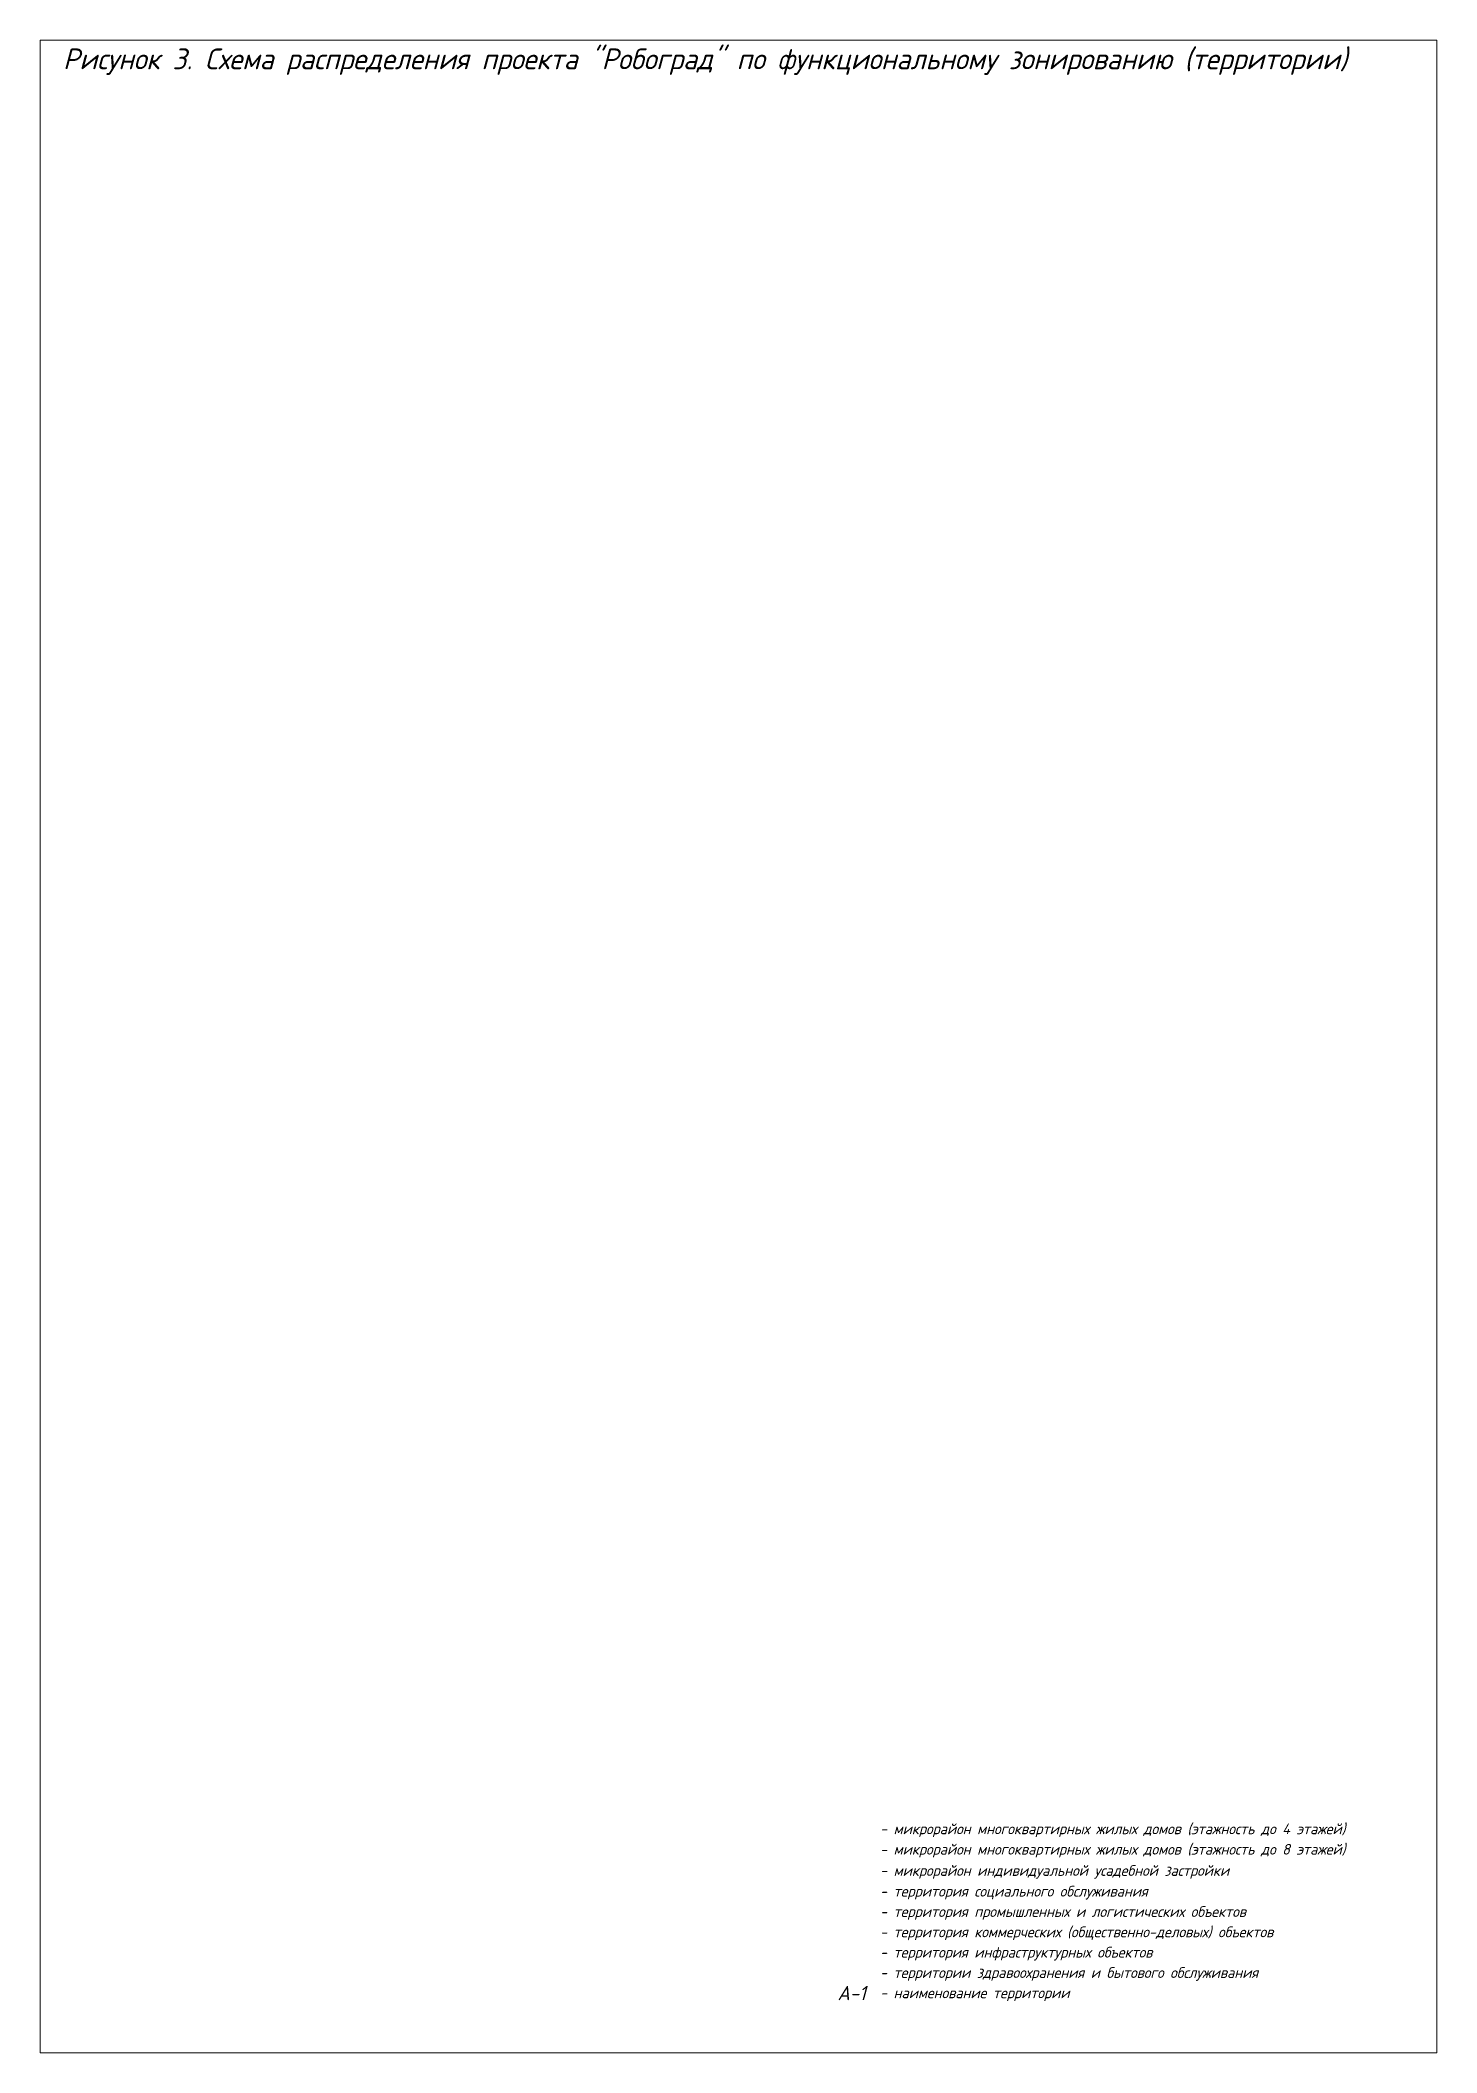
# Paper-space layout 'общая схема территории' of a CAD drawing. Header units: millimetres. Extents: x 13 to 403, y 12 to 574.
import ezdxf

# ---------------------------------------------------------------- set-up
doc = ezdxf.new("R2010")
doc.units = ezdxf.units.MM
doc.styles.add('GOST-2.304_Type-B_italic', font='GOST Common Italic.ttf')

psp = doc.layouts.new('общая схема территории')

# ---------------------------------------------------------------- texts
at = {"attachment_point": 1, "style": 'GOST-2.304_Type-B_italic'}
for s, width, insert, char_height in [('Рисунок 3. Схема распределения проекта "Робоград" по функциональному зонированию (территории)', 390.005, (19.41, 572), 5.8), ('\\pxi-3,l4,t4;- микрорайон многоквартирных жилых домов (этажность до 4 этажей)', 390.005, (244.6, 76.44), 3), ('\\pxi-3,l4,t4;- микрорайон многоквартирных жилых домов (этажность до 8 этажей)', 390.005, (244.6, 70.75), 3), ('\\pxi-3,l4,t4;- микрорайон индивидуальной усадебной застройки', 390.005, (244.6, 64.81), 3), ('\\pxi-3,l4,t4;- территория социального обслуживания', 390.005, (244.6, 59.03), 3), ('\\pxi-3,l4,t4;- территория промышленных и логистических объектов', 390.005, (244.6, 53.35), 3), ('\\pxi-3,l4,t4;- территория коммерческих (общественно-деловых) объектов', 390.005, (244.6, 47.67), 3), ('\\pxi-3,l4,t4;- территория инфраструктурных объектов', 390.005, (244.6, 42), 3), ('\\pxi-3,l4,t4;- территории здравоохранения и бытового обслуживания', 390.005, (244.6, 36.32), 3), ('А-1', 9.6646, (235.7, 31.1), 4), ('\\pxi-3,l4,t4;- наименование территории', 390.005, (244.6, 30.65), 3)]:
    psp.add_mtext_dynamic_manual_height_columns(s, width=width, gutter_width=12.5, heights=[0], dxfattribs=dict(at, insert=insert, char_height=char_height))

# ---------------------------------------------------------------- viewports
at = {"layer": '0', "view_target_point": (2243449.06, 380847.38)}
vp = psp.add_viewport(center=(208.06, 293.37), size=(390.01, 561.87), view_center_point=(454.3, -981.89), view_height=5089.095, dxfattribs=at)
vp.frozen_layers = ['0']

doc.saveas('drawing.dxf')
